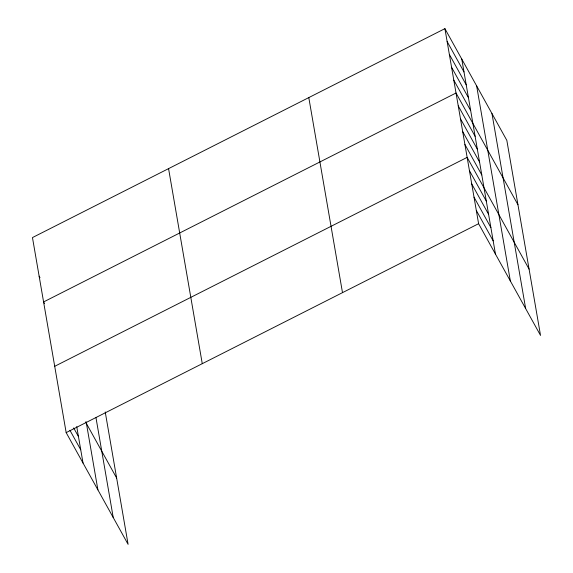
<?xml version="1.0" encoding="UTF-8"?>
<svg xmlns="http://www.w3.org/2000/svg" width="573" height="573" viewBox="0 0 573 573"><rect width="100%" height="100%" fill="white"/><g stroke="black" fill="none" stroke-linecap="round" stroke-linejoin="round"><path stroke-width="0.86" d="M444.906 28.65L478.605 223.699L540.532 335.427L506.833 140.378L444.906 28.65L32.468 237.573L66.167 432.622L128.094 544.35L105.224 411.951M54.707 366.305L467.145 157.382L529.08 269.109M66.167 432.622L478.605 223.699M447.126 41.521L463.994 71.947M449.354 54.399L466.221 84.825M451.574 67.27L468.442 97.697M453.802 80.141L470.669 110.568M517.956 204.74L456.022 93.012L43.584 301.942L44.45 303.504M458.25 105.89L475.117 136.317M460.47 118.761L477.338 149.188M462.698 131.632L479.565 162.059M464.918 144.511L481.786 174.937M469.437 170.647L486.305 201.073M471.729 183.912L488.597 214.338M474.021 197.169L490.889 227.596M476.313 210.434L493.174 240.861M39.136 276.193L40.003 277.755M85.592 422.029L116.641 478.032M73.688 427.938L78.444 436.526M69.927 430.28L80.736 449.784M491.963 113.547L525.663 308.596M476.643 85.907L510.342 280.956M461.774 59.076L495.466 254.126M308.797 97.596L342.496 292.645M168.569 168.627L202.269 363.676M95.985 417.731L113.225 517.519M86.151 421.843L97.904 489.879M76.725 426.577L83.028 463.048"/></g></svg>
